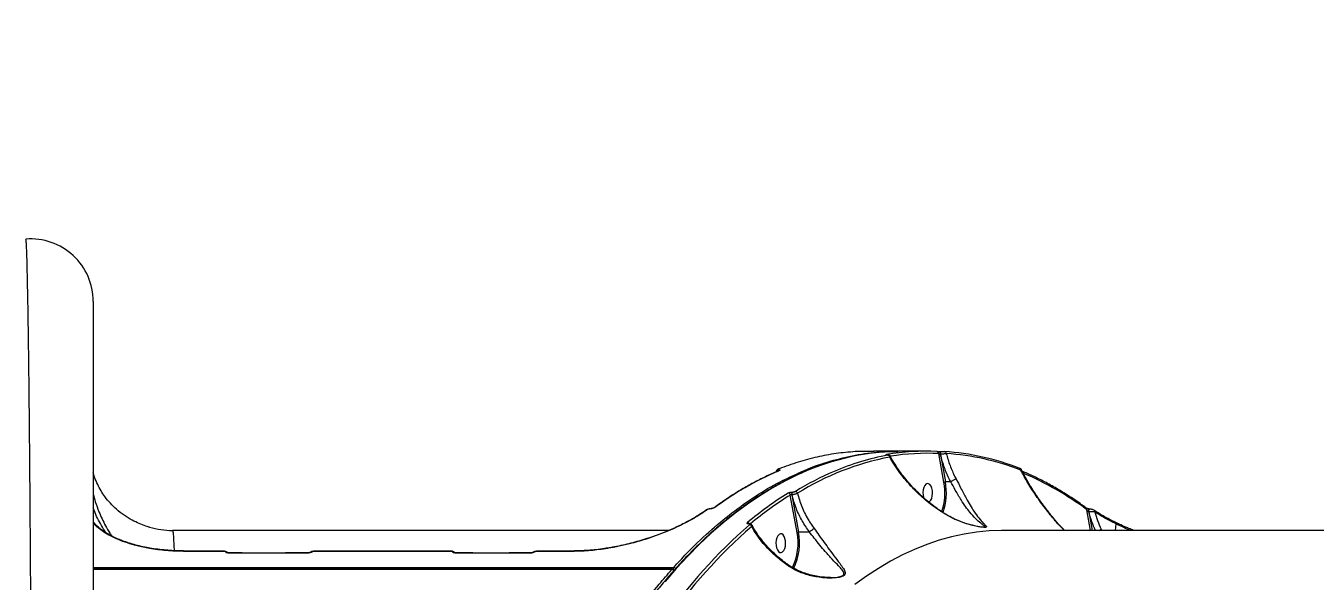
# Model space of a CAD drawing. Header units: millimetres. Extents: x -6028 to 5958, y -6064 to 4137.
# Drawn here: x -3104 to -2486, y 1721 to 1988 of the extents above; entities that cross this region are included whole.
import ezdxf

# ---------------------------------------------------------------- set-up
doc = ezdxf.new("R2010")
doc.units = ezdxf.units.MM
doc.layers.add('DIKOM_ОБЪЕКТ', color=7, linetype='Continuous')
doc.layers.add('DIKOM_РАЗМЕР_ОБЪЕКТА', color=7, linetype='Continuous')
doc.styles.add('style1', font='arial.ttf', dxfattribs={"width": 0.8})
doc.dimstyles.new('1-50', dxfattribs={"dimtxt": 300, "dimasz": 200, "dimexe": 100, "dimexo": 0, "dimgap": 100, "dimtad": 1, "dimtxsty": 'style1', "dimcen": 200, "dimclrd": 7, "dimclre": 7, "dimclrt": 7, "dimadec": 1, "dimazin": 2, "dimtfac": 1, "dimtmove": 0, "dimatfit": 2, "dimfxl": 0, "dimlwd": 25, "dimlwe": 18, "dimarcsym": 0})

# ---------------------------------------------------------------- blocks, each defined once
blk = doc.blocks.new('*D12')
at = {"layer": 'Defpoints', "color": 0, "transparency": 16777216}
for p in [(3056.58, 1987.9), (-4027.97, 676.5), (3056.58, -3714.77)]:
    blk.add_point(p, dxfattribs=at)
at = {"layer": 'DIKOM_РАЗМЕР_ОБЪЕКТА', "color": 7, "lineweight": 18, "transparency": 16777216}
for p, q in [((3056.58, 1987.9), (3056.58, -3814.77)), ((-4027.97, 676.5), (-4027.97, -3814.77))]:
    blk.add_line(p, q, dxfattribs=at)
at = {"layer": 'DIKOM_РАЗМЕР_ОБЪЕКТА', "color": 7, "lineweight": 25, "transparency": 16777216}
blk.add_line((-3827.97, -3714.77), (2856.58, -3714.77), dxfattribs=at)
at = {"layer": 'DIKOM_РАЗМЕР_ОБЪЕКТА', "color": 7, "transparency": 16777216}
for points in [[(-3827.97, -3681.44), (-3827.97, -3748.11), (-4027.97, -3714.77)], [(2856.58, -3681.44), (2856.58, -3748.11), (3056.58, -3714.77)]]:
    blk.add_solid(points, dxfattribs=at)
at = {"layer": 'DIKOM_РАЗМЕР_ОБЪЕКТА', "color": 7, "transparency": 16777216, "insert": (20, -3461.6), "char_height": 300, "attachment_point": 5, "style": 'style1'}
blk.add_mtext('7100', dxfattribs=at)

msp = doc.modelspace()

# ---------------------------------------------------------------- linework, layer by layer
at = {"layer": 'DIKOM_ОБЪЕКТ', "color": 7, "linetype": 'Continuous', "lineweight": 15}
for p, q in [((-3104.037, 1885.412), (-3104.039, 1885.411)), ((-2697.311, 1783.679), (-2702.39, 1783.653)), ((-2685.638, 1783.771), (-2697.278, 1783.771)), ((-2690.815, 1782.012), (-2690.862, 1782.008)), ((-2690.773, 1782.008), (-2690.862, 1782.008)), ((-2690.726, 1782.012), (-2690.815, 1782.012)), ((-2690.726, 1782.012), (-2690.773, 1782.008)), ((-2672.351, 1783.771), (-2683.923, 1783.771)), ((-2663.698, 1768.958), (-2666.204, 1782.645)), ((-2665.433, 1782.267), (-2663.027, 1769.123)), ((-2665.405, 1782.267), (-2665.433, 1782.267)), ((-2664.92, 1783.602), (-2664.948, 1783.602)), ((-2664.948, 1783.602), (-2664.934, 1783.602)), ((-2664.92, 1783.602), (-2664.905, 1783.602)), ((-3071.043, 1771.239), (-3071.66, 1773.37)), ((-2743.947, 1774.501), (-2744.299, 1773.788)), ((-2743.103, 1774.272), (-2743.561, 1774.089)), ((-2743.292, 1774.196), (-2743.148, 1774.524)), ((-2660.494, 1769.123), (-2663.027, 1769.123)), ((-2660.487, 1769.124), (-2660.494, 1769.123)), ((-2734.16, 1744.836), (-2737.393, 1762.757)), ((-2736.714, 1762.882), (-2733.488, 1745)), ((-2736.667, 1762.882), (-2736.714, 1762.882)), ((-2736.383, 1764.166), (-2736.336, 1764.166)), ((-2777.496, 1755.576), (-2777.784, 1755.392)), ((-2593.406, 1745.771), (-2595.2, 1755.712)), ((-2594.232, 1754.683), (-2594.313, 1754.683)), ((-2594.313, 1754.683), (-2592.704, 1745.771)), ((-2593.746, 1756.014), (-2593.827, 1756.014)), ((-2795.6, 1745.771), (-3033.645, 1745.771)), ((-2757.318, 1748.881), (-2757.386, 1748.881)), ((-2757.112, 1748.964), (-2757.18, 1748.964)), ((-2728.247, 1745), (-2733.488, 1745)), ((-2372.997, 1745.771), (-2635.107, 1745.771)), ((-2588.304, 1746.341), (-2588.047, 1745.771)), ((-2581.492, 1745.771), (-2581.121, 1748.856)), ((-2581.297, 1749.538), (-2581.306, 1749.543)), ((-3009.363, 1735.722), (-3028.405, 1735.722)), ((-3009.299, 1735.836), (-3028.356, 1735.836)), ((-3006.831, 1735.02), (-3006.826, 1735.02)), ((-2968.382, 1735.046), (-2968.378, 1735.047)), ((-2900.358, 1735.722), (-2965.499, 1735.722)), ((-2900.209, 1735.836), (-2965.4, 1735.836)), ((-2898.121, 1735.047), (-2898.111, 1735.047)), ((-2861.668, 1735.02), (-2861.657, 1735.02)), ((-2860.633, 1735.287), (-2860.644, 1735.281)), ((-2841.205, 1735.722), (-2858.736, 1735.722)), ((-2841.009, 1735.836), (-2858.554, 1735.836)), ((-2793.984, 1727.134), (-3071.656, 1727.134)), ((-2794.242, 1726.999), (-3071.656, 1726.999)), ((-3071.655, 1728.001), (-2793.347, 1728.001))]:
    msp.add_line(p, q, dxfattribs=at)
at = {"layer": 'DIKOM_ОБЪЕКТ', "color": 7, "linetype": 'Continuous', "lineweight": 15, "flags": 128}
for points in [[(-2665.433, 1782.267), (-2665.461, 1782.503), (-2665.458, 1782.745), (-2665.425, 1782.979), (-2665.365, 1783.19), (-2665.28, 1783.367), (-2665.175, 1783.5), (-2665.058, 1783.579), (-2664.948, 1783.602)], [(-2665.405, 1782.267), (-2665.433, 1782.503), (-2665.43, 1782.745), (-2665.397, 1782.979), (-2665.337, 1783.19), (-2665.252, 1783.367), (-2665.147, 1783.5), (-2665.029, 1783.579), (-2664.92, 1783.602)], [(-2742.742, 1775.324), (-2742.899, 1775.308), (-2743.006, 1775.276)], [(-2627.325, 1775.509), (-2627.428, 1775.54), (-2627.586, 1775.557)], [(-2732.111, 1773.216), (-2733.948, 1772.385), (-2740.034, 1769.394), (-2746.073, 1766.062), (-2752.059, 1762.391), (-2757.988, 1758.384), (-2763.854, 1754.045), (-2769.654, 1749.377), (-2775.381, 1744.385), (-2781.031, 1739.071), (-2786.599, 1733.442), (-2792.081, 1727.501), (-2797.471, 1721.254)], [(-2742.825, 1774.356), (-2742.991, 1774.338), (-2743.111, 1774.3)], [(-2669.487, 1766.021), (-2669.894, 1767.027), (-2670.432, 1767.77), (-2671.055, 1768.189), (-2671.714, 1768.25), (-2672.355, 1767.948), (-2672.926, 1767.308), (-2673.382, 1766.381), (-2673.684, 1765.242), (-2673.809, 1763.985), (-2673.746, 1762.71), (-2673.501, 1761.521), (-2673.465, 1761.404)], [(-2671.047, 1759.355), (-2670.632, 1759.593), (-2670.061, 1760.233), (-2669.606, 1761.16), (-2669.304, 1762.299), (-2669.179, 1763.556), (-2669.241, 1764.831), (-2669.487, 1766.021)], [(-2775.587, 1756.133), (-2775.488, 1756.195), (-2775.468, 1756.198)], [(-2778.201, 1755.263), (-2778.211, 1755.256), (-2778.261, 1755.213)], [(-2594.313, 1754.683), (-2594.341, 1754.961), (-2594.328, 1755.243), (-2594.275, 1755.507), (-2594.186, 1755.731), (-2594.068, 1755.897), (-2593.93, 1755.993), (-2593.83, 1756.014)], [(-2594.232, 1754.683), (-2594.26, 1754.961), (-2594.247, 1755.243), (-2594.194, 1755.507), (-2594.105, 1755.731), (-2593.987, 1755.897), (-2593.85, 1755.993), (-2593.743, 1756.014)], [(-2591.593, 1755.343), (-2591.596, 1755.345), (-2591.636, 1755.374)], [(-2739.948, 1741.898), (-2740.356, 1742.904), (-2740.893, 1743.647), (-2741.516, 1744.066), (-2742.175, 1744.127), (-2742.817, 1743.825), (-2743.388, 1743.185), (-2743.843, 1742.258), (-2744.145, 1741.119), (-2744.27, 1739.862), (-2744.208, 1738.587), (-2743.962, 1737.398), (-2743.554, 1736.391), (-2743.017, 1735.648), (-2742.394, 1735.229), (-2741.735, 1735.168), (-2741.094, 1735.47), (-2740.523, 1736.11), (-2740.067, 1737.037), (-2739.765, 1738.176), (-2739.64, 1739.433), (-2739.703, 1740.709), (-2739.948, 1741.898)], [(-2635.107, 1745.771), (-2636.101, 1745.766), (-2642.101, 1745.529), (-2648.094, 1744.937), (-2654.076, 1743.991), (-2660.039, 1742.691), (-2665.979, 1741.038), (-2671.891, 1739.035), (-2677.768, 1736.682), (-2683.606, 1733.982), (-2689.399, 1730.938), (-2695.141, 1727.553), (-2700.827, 1723.829), (-2706.452, 1719.769)], [(-3028.405, 1735.722), (-3028.386, 1735.794), (-3028.366, 1735.831), (-3028.356, 1735.836)], [(-3009.363, 1735.722), (-3009.339, 1735.794), (-3009.313, 1735.831), (-3009.299, 1735.836)], [(-2825.011, 1737.118), (-2824.996, 1737.183), (-2824.974, 1737.214), (-2824.963, 1737.216)]]:
    msp.add_lwpolyline(points, dxfattribs=at)
at = {"layer": 'DIKOM_ОБЪЕКТ', "color": 7, "linetype": 'Continuous', "lineweight": 15}
for centre, radius, start, end in [((-3101.66, 1855.616), 30, 0.000955, 94.576055), ((-2664.93, 1652.775), 130.564, 100.918679, 121.930099), ((-2683.268, 1665.492), 118.281, 90.317337, 114.390003), ((-2668.004, 1661.006), 122.978, 100.569191, 113.174065), ((-2672.345, 1671.627), 112.143, 87.293341, 99.676076), ((-2691.202, 1781.371), 0.803, 54.789086, 89.401077), ((-2690.638, 1780.923), 0.979, 3.092212, 85.483898), ((-2671.488, 1670.957), 111.813, 87.291353, 99.18589), ((-2667.124, 1782.724), 0.923, 355.063447, 85.329133), ((-2670.951, 1665.711), 118.096, 68.456784, 86.361447), ((-2663.523, 1782.664), 0.907, 358.633743, 85.778077), ((-2670.094, 1665.045), 117.836, 68.456845, 86.361455), ((-2742.53, 1774.231), 0.684, 111.733089, 154.57169), ((-2627.659, 1774.739), 0.839, 353.795621, 66.550522), ((-2660.344, 1642.696), 142.825, 113.108122, 121.504986), ((-2692.164, 1763.804), 28.929, 341.638943, 10.262467), ((-2691.713, 1763.763), 29.183, 341.0116, 10.584253), ((-2684.804, 1635.005), 150.329, 53.41263, 66.833672), ((-2646.574, 1616.973), 173.103, 122.04001, 130.036165), ((-2645.89, 1616.537), 172.49, 122.037842, 129.886526), ((-2738.492, 1762.602), 1.11, 7.983334, 85.641156), ((-2735.421, 1763.233), 1.34, 135.910089, 195.203389), ((-2735.374, 1763.233), 1.34, 135.910089, 195.203389), ((-2735.062, 1763.371), 1.1, 11.141749, 85.77707), ((-2773.542, 1756.135), 0.685, 88.697226, 126.933307), ((-2595.957, 1755.909), 0.783, 345.392873, 51.100515), ((-2777.803, 1754.711), 0.681, 88.435566, 125.745115), ((-2777.558, 1755.062), 0.518, 83.097036, 116.956333), ((-2592.098, 1754.781), 0.756, 348.862943, 48.051815), ((-3033.66, 1785.771), 40, 253.996341, 269.997764), ((-2596.102, 1563.319), 245.269, 130.984418, 145.545059), ((-2595.402, 1562.871), 244.739, 130.984756, 145.54471), ((-2757.985, 1748.387), 1.122, 30.476723, 86.989926), ((-2757.173, 1748.65), 0.313, 90.276226, 132.68333), ((-2757.103, 1748.647), 0.317, 93.27845, 132.533505), ((-2757.039, 1747.306), 1.166, 15.665731, 86.232117), ((-2760.476, 1739.646), 26.823, 334.012005, 11.15837), ((-2760.681, 1739.646), 27.715, 334.222883, 11.139794), ((-2593.332, 1754.026), 9.184, 295.978903, 303.194969), ((-2581.72, 1749.065), 0.635, 340.8092, 48.154432), ((-3044.575, 1736.977), 0.237, 83.775666, 143.509627), ((-3007.907, 1734.474), 0.864, 43.066173, 103.768486), ((-3006.772, 1734.897), 0.136, 115.820646, 177.248249), ((-2968.327, 1734.923), 0.135, 114.358554, 176.979051), ((-2967.173, 1734.789), 0.563, 72.626613, 123.649523), ((-2965.363, 1735.705), 0.137, 105.783862, 172.768118), ((-2900.185, 1735.651), 0.187, 97.463099, 157.645236), ((-2899.073, 1734.366), 0.986, 48.114464, 103.092563), ((-2898.093, 1734.838), 0.211, 97.666063, 153.872965), ((-2861.635, 1734.806), 0.216, 98.719709, 153.139324), ((-2860.44, 1734.933), 0.403, 70.193954, 118.66198), ((-2858.536, 1735.606), 0.231, 94.462461, 149.926015), ((-2840.995, 1735.586), 0.25, 91.846206, 147.100006), ((-2793.967, 1726.789), 0.346, 92.768325, 142.543411), ((-2794.301, 1725.779), 1.221, 33.786109, 87.211017), ((-2793.984, 1726.134), 1, 30.394465, 90), ((-2792.204, 1727.184), 1.405, 144.434812, 185.104026), ((-2793.407, 1726.786), 1.217, 33.343258, 87.197337)]:
    msp.add_arc(centre, radius, start, end, dxfattribs=at)
for points, knots in [([(-3104.037, 842.09), (-3104.03, 842.067), (-3103.985, 841.929), (-3103.892, 842.55), (-3103.766, 844.046), (-3103.638, 846.593), (-3103.51, 850.064), (-3103.384, 854.442), (-3103.258, 859.686), (-3103.131, 865.755), (-3103.003, 872.684), (-3102.874, 880.535), (-3102.744, 889.334), (-3102.615, 899.09), (-3102.489, 909.695), (-3102.366, 921.023), (-3102.247, 933.033), (-3102.133, 945.676), (-3102.022, 959.041), (-3101.912, 973.237), (-3101.806, 988.272), (-3101.701, 1004.142), (-3101.6, 1020.667), (-3101.505, 1037.647), (-3101.413, 1055.037), (-3101.326, 1072.788), (-3101.244, 1091.04), (-3101.165, 1109.937), (-3101.09, 1129.471), (-3101.02, 1149.624), (-3100.956, 1170.166), (-3100.898, 1190.861), (-3100.846, 1211.666), (-3100.801, 1232.541), (-3100.761, 1253.643), (-3100.727, 1275.134), (-3100.7, 1296.992), (-3100.68, 1319.186), (-3100.669, 1341.461), (-3100.664, 1364.768), (-3100.669, 1389.087), (-3100.685, 1414.372), (-3100.71, 1439.568), (-3100.745, 1464.586), (-3100.789, 1489.339), (-3100.838, 1512.611), (-3100.892, 1534.411), (-3100.948, 1554.783), (-3101.011, 1574.825), (-3101.078, 1594.688), (-3101.152, 1614.326), (-3101.231, 1633.698), (-3101.316, 1652.577), (-3101.404, 1670.74), (-3101.495, 1688.173), (-3101.589, 1704.876), (-3101.686, 1720.993), (-3101.788, 1736.64), (-3101.894, 1751.769), (-3102.004, 1766.338), (-3102.118, 1780.176), (-3102.234, 1793.134), (-3102.353, 1805.211), (-3102.473, 1816.418), (-3102.596, 1826.844), (-3102.722, 1836.558), (-3102.851, 1845.513), (-3102.984, 1853.672), (-3103.116, 1860.935), (-3103.245, 1867.225), (-3103.37, 1872.558), (-3103.495, 1876.962), (-3103.619, 1880.473), (-3103.744, 1883.13), (-3103.871, 1884.802), (-3103.971, 1885.562), (-3104.024, 1885.442), (-3104.037, 1885.412)], [0, 0, 0, 0, 0.0025358, 0.0157567, 0.0293568, 0.0429695, 0.0565822, 0.0701824, 0.0834235, 0.0966761, 0.1099285, 0.1231696, 0.1367966, 0.1504361, 0.1640757, 0.1777026, 0.1909448, 0.2041985, 0.2174522, 0.2306944, 0.2443217, 0.2579615, 0.2716013, 0.2852286, 0.2984536, 0.3116901, 0.3249265, 0.3381516, 0.3517597, 0.3653802, 0.3790007, 0.3926088, 0.4058351, 0.4190727, 0.4323104, 0.4455366, 0.4591468, 0.4727696, 0.4863923, 0.5000026, 0.5154395, 0.5309128, 0.5464046, 0.5618964, 0.5773698, 0.5928069, 0.6060504, 0.6193053, 0.6325603, 0.6458038, 0.6594322, 0.673073, 0.6867139, 0.7003423, 0.7135631, 0.7267953, 0.7400275, 0.7532483, 0.7668518, 0.7804677, 0.7940836, 0.8076871, 0.8209296, 0.8341836, 0.8474376, 0.86068, 0.8743091, 0.8879507, 0.9015924, 0.9152215, 0.9284594, 0.9417089, 0.9549582, 0.968196, 0.9818204, 0.9954574, 1, 1, 1, 1]), ([(-3071.66, 1855.527), (-3071.66, 1855.552), (-3071.66, 1855.664), (-3071.66, 1855.017), (-3071.66, 1853.539), (-3071.66, 1851.09), (-3071.66, 1847.74), (-3071.66, 1843.498), (-3071.66, 1838.429), (-3071.66, 1832.562), (-3071.66, 1825.942), (-3071.66, 1818.524), (-3071.66, 1810.241), (-3071.66, 1801.072), (-3071.66, 1791.012), (-3071.66, 1780.171), (-3071.66, 1768.686), (-3071.66, 1756.596), (-3071.66, 1743.949), (-3071.66, 1730.649), (-3071.66, 1716.587), (-3071.66, 1701.758), (-3071.66, 1686.168), (-3071.66, 1669.993), (-3071.66, 1653.412), (-3071.66, 1636.465), (-3071.66, 1619.194), (-3071.66, 1601.482), (-3071.66, 1583.19), (-3071.66, 1564.326), (-3071.66, 1544.91), (-3071.66, 1525.164), (-3071.66, 1504.309), (-3071.66, 1482.338), (-3071.66, 1459.265), (-3071.66, 1435.804), (-3071.66, 1412.002), (-3071.66, 1387.916), (-3071.66, 1365.008), (-3071.66, 1343.338), (-3071.66, 1322.935), (-3071.66, 1302.602), (-3071.66, 1282.185), (-3071.66, 1261.718), (-3071.66, 1241.236), (-3071.66, 1220.979), (-3071.66, 1201.176), (-3071.66, 1181.852), (-3071.66, 1163.021), (-3071.66, 1144.536), (-3071.66, 1126.259), (-3071.66, 1108.233), (-3071.66, 1090.497), (-3071.66, 1073.258), (-3071.66, 1056.702), (-3071.66, 1040.844), (-3071.66, 1025.683), (-3071.66, 1011.105), (-3071.66, 997.004), (-3071.66, 983.427), (-3071.66, 970.412), (-3071.66, 958.115), (-3071.66, 946.674), (-3071.66, 936.086), (-3071.66, 926.338), (-3071.66, 917.344), (-3071.66, 909.046), (-3071.66, 901.487), (-3071.66, 894.701), (-3071.66, 888.771), (-3071.66, 883.76), (-3071.66, 879.652), (-3071.66, 876.427), (-3071.66, 874.027), (-3071.66, 872.529), (-3071.66, 871.865), (-3071.66, 871.988), (-3071.66, 872.013)], [0, 0, 0, 0, 0.0037494, 0.017002, 0.0302432, 0.0438692, 0.0575078, 0.0711466, 0.0847727, 0.0980153, 0.1112693, 0.1245232, 0.1377658, 0.1513942, 0.1650351, 0.1786761, 0.1923046, 0.205526, 0.2187588, 0.2319916, 0.245213, 0.2588171, 0.2724335, 0.2860499, 0.299654, 0.3128982, 0.3261538, 0.3394094, 0.3526535, 0.3662824, 0.3799239, 0.3935653, 0.4071942, 0.4224935, 0.4378016, 0.4531008, 0.4687304, 0.4843695, 0.4999991, 0.5132249, 0.5264623, 0.5396996, 0.5529254, 0.5665357, 0.5801584, 0.5937811, 0.6073914, 0.6206171, 0.6338541, 0.6470912, 0.6603169, 0.6739257, 0.6875468, 0.7011681, 0.7147768, 0.7280197, 0.7412741, 0.7545284, 0.7677712, 0.7813987, 0.7950386, 0.8086785, 0.8223058, 0.8355469, 0.8487994, 0.862052, 0.875293, 0.8889199, 0.9025594, 0.9161988, 0.9298258, 0.9430502, 0.9562862, 0.969522, 0.9827464, 0.996354, 1, 1, 1, 1]), ([(-2706.306, 1783.565), (-2709.353, 1783.309), (-2715.446, 1782.796), (-2724.576, 1781.062), (-2733.689, 1778.678), (-2739.724, 1776.442), (-2742.742, 1775.324)], [0, 0, 0, 0, 0.2490987, 0.4982005, 0.7490987, 1, 1, 1, 1]), ([(-2733.259, 1773.335), (-2732.287, 1773.8), (-2727.324, 1776.175), (-2718.331, 1779.112), (-2706.323, 1782.048), (-2695.474, 1783.585), (-2688.601, 1783.624), (-2685.727, 1783.64)], [0, 0, 0, 0, 0.06263924, 0.31991267, 0.56992407, 0.82012756, 1, 1, 1, 1]), ([(-2704.318, 1783.613), (-2704.479, 1783.612), (-2704.8, 1783.61), (-2705.315, 1783.601), (-2705.8, 1783.588), (-2706.126, 1783.576), (-2706.268, 1783.568), (-2706.306, 1783.565)], [0, 0, 0, 0, 0.2168867, 0.4333976, 0.6619301, 0.9080578, 1, 1, 1, 1]), ([(-2702.39, 1783.653), (-2702.428, 1783.652), (-2702.563, 1783.646), (-2702.877, 1783.636), (-2703.345, 1783.625), (-2703.846, 1783.616), (-2704.161, 1783.614), (-2704.318, 1783.613)], [0, 0, 0, 0, 0.0918751, 0.3356101, 0.5630703, 0.781419, 1, 1, 1, 1]), ([(-2690.862, 1782.008), (-2690.92, 1782.008), (-2691.121, 1782.009), (-2691.375, 1782.025), (-2691.529, 1782.059), (-2691.506, 1782.111), (-2691.304, 1782.152), (-2691.193, 1782.174)], [0, 0, 0, 0, 0.0795855, 0.2756888, 0.47073, 0.7105339, 1, 1, 1, 1]), ([(-2690.857, 1782.013), (-2690.904, 1782.014), (-2691.036, 1782.014), (-2691.149, 1782.02), (-2691.208, 1782.028), (-2691.198, 1782.026), (-2691.197, 1782.026)], [0, 0, 0, 0, 0.2395172, 0.6653077, 0.9594937, 1, 1, 1, 1]), ([(-2690.561, 1781.898), (-2690.487, 1781.914), (-2690.357, 1781.942), (-2690.346, 1781.976), (-2690.445, 1781.998), (-2690.607, 1782.007), (-2690.735, 1782.008), (-2690.773, 1782.008)], [0, 0, 0, 0, 0.3025675, 0.5347002, 0.7255193, 0.9171459, 1, 1, 1, 1]), ([(-2689.428, 1781.44), (-2689.429, 1781.443), (-2689.459, 1781.539), (-2689.593, 1781.678), (-2689.784, 1781.837), (-2689.979, 1781.927), (-2690.15, 1781.974), (-2690.357, 1782.003), (-2690.539, 1782.014), (-2690.73, 1782.011), (-2690.772, 1782.01)], [0, 0, 0, 0, 0.00569097, 0.17079228, 0.31184279, 0.43592728, 0.54385473, 0.66047752, 0.92630578, 1, 1, 1, 1]), ([(-2689.449, 1781.43), (-2689.427, 1781.385), (-2689.372, 1781.271), (-2689.51, 1781.101), (-2689.64, 1780.993), (-2689.661, 1780.975)], [0, 0, 0, 0, 0.3579695, 0.897202, 1, 1, 1, 1]), ([(-2662.555, 1753.228), (-2662.846, 1753.403), (-2664.313, 1754.282), (-2666.884, 1755.969), (-2671.316, 1759.226), (-2675.331, 1762.711), (-2679.184, 1766.586), (-2682.055, 1769.799), (-2684.907, 1773.428), (-2687.491, 1777.159), (-2688.937, 1779.703), (-2689.661, 1780.975)], [0, 0, 0, 0, 0.0242935, 0.1222451, 0.2202179, 0.4215143, 0.511886, 0.6322368, 0.7525891, 0.8762952, 1, 1, 1, 1]), ([(-2662.499, 1753.335), (-2663.055, 1753.665), (-2664.663, 1754.62), (-2667.237, 1756.395), (-2670.239, 1758.654), (-2673.182, 1761.121), (-2676.048, 1763.775), (-2678.809, 1766.6), (-2681.431, 1769.571), (-2683.895, 1772.672), (-2686.156, 1775.868), (-2688.023, 1778.806), (-2689.011, 1780.672), (-2689.42, 1781.444)], [0, 0, 0, 0, 0.04618194, 0.13360146, 0.22386013, 0.31709034, 0.41324488, 0.51207003, 0.61305879, 0.71576738, 0.82073679, 0.92575632, 1, 1, 1, 1]), ([(-2667.049, 1783.644), (-2666.96, 1783.641), (-2666.768, 1783.632), (-2666.35, 1783.62), (-2665.868, 1783.61), (-2665.371, 1783.603), (-2665.079, 1783.602), (-2664.934, 1783.602)], [0, 0, 0, 0, 0.18906416, 0.40456763, 0.60689112, 0.80339694, 1, 1, 1, 1]), ([(-2665.433, 1782.267), (-2665.472, 1782.27), (-2665.522, 1782.273), (-2665.632, 1782.296), (-2665.767, 1782.341), (-2665.94, 1782.43), (-2666.094, 1782.534), (-2666.169, 1782.609), (-2666.204, 1782.645)], [0, 0, 0, 0, 0.1272287, 0.1627829, 0.340467, 0.5453497, 0.7832248, 1, 1, 1, 1]), ([(-2662.616, 1782.643), (-2662.73, 1782.612), (-2662.974, 1782.546), (-2663.527, 1782.446), (-2664.165, 1782.359), (-2664.823, 1782.294), (-2665.21, 1782.276), (-2665.405, 1782.267)], [0, 0, 0, 0, 0.18481245, 0.39884003, 0.60130472, 0.79902918, 1, 1, 1, 1]), ([(-2660.494, 1769.123), (-2660.67, 1769.467), (-2661.784, 1771.644), (-2663.684, 1775.991), (-2664.811, 1780.1), (-2665.405, 1782.267)], [0, 0, 0, 0, 0.0814812, 0.5156599, 1, 1, 1, 1]), ([(-2664.905, 1783.602), (-2664.806, 1783.601), (-2664.608, 1783.601), (-2664.27, 1783.596), (-2663.939, 1783.589), (-2663.65, 1783.579), (-2663.518, 1783.572), (-2663.457, 1783.569)], [0, 0, 0, 0, 0.1952791, 0.390198, 0.5933493, 0.8111734, 1, 1, 1, 1]), ([(-2662.616, 1782.643), (-2662.057, 1780.719), (-2660.961, 1776.946), (-2659.169, 1772.935), (-2658.083, 1770.857), (-2657.91, 1770.526)], [0, 0, 0, 0, 0.46653074, 0.91500813, 1, 1, 1, 1]), ([(-2743.004, 1775.272), (-2743.063, 1775.25), (-2743.273, 1775.171), (-2743.532, 1775.022), (-2743.832, 1774.794), (-2743.936, 1774.584), (-2743.971, 1774.511)], [0, 0, 0, 0, 0.1589026, 0.5704222, 0.8512133, 1, 1, 1, 1]), ([(-2742.742, 1775.324), (-2742.919, 1775.242), (-2743.182, 1775.121), (-2743.223, 1774.98), (-2743.119, 1774.908), (-2742.946, 1774.875), (-2742.821, 1774.868), (-2742.783, 1774.866)], [0, 0, 0, 0, 0.43858469, 0.64867043, 0.81922798, 0.94516558, 1, 1, 1, 1]), ([(-2742.783, 1774.866), (-2742.742, 1774.863), (-2742.609, 1774.856), (-2742.428, 1774.819), (-2742.314, 1774.739), (-2742.36, 1774.584), (-2742.641, 1774.447), (-2742.825, 1774.356)], [0, 0, 0, 0, 0.0555164, 0.1783697, 0.3494911, 0.5728771, 1, 1, 1, 1]), ([(-2626.489, 1774.841), (-2626.525, 1774.907), (-2626.605, 1775.051), (-2626.783, 1775.218), (-2627.014, 1775.375), (-2627.189, 1775.458), (-2627.313, 1775.503), (-2627.325, 1775.508)], [0, 0, 0, 0, 0.1670151, 0.3644115, 0.5937856, 0.9592331, 1, 1, 1, 1]), ([(-2626.501, 1774.836), (-2626.492, 1774.829), (-2626.444, 1774.794), (-2626.581, 1774.726), (-2626.769, 1774.666), (-2626.825, 1774.648)], [0, 0, 0, 0, 0.14185673, 0.74433466, 1, 1, 1, 1]), ([(-2605.933, 1745.771), (-2606.588, 1746.462), (-2608.41, 1748.385), (-2611.229, 1751.687), (-2614.449, 1755.713), (-2617.589, 1759.977), (-2620.584, 1764.393), (-2623.323, 1768.871), (-2625.293, 1772.351), (-2626.254, 1774.337), (-2626.497, 1774.838)], [0, 0, 0, 0, 0.0755182, 0.2101013, 0.3503632, 0.4970317, 0.6499582, 0.8009014, 0.9497571, 1, 1, 1, 1]), ([(-3044.689, 1747.322), (-3044.868, 1747.373), (-3045.308, 1747.498), (-3047.018, 1748.025), (-3049.614, 1748.989), (-3053.195, 1750.669), (-3056.89, 1752.917), (-3060.41, 1755.66), (-3063.491, 1758.708), (-3065.957, 1761.716), (-3067.983, 1764.788), (-3069.706, 1767.93), (-3070.579, 1770.089), (-3071.043, 1771.239)], [0, 0, 0, 0, 0.0352242, 0.0864175, 0.1953599, 0.3046048, 0.4283506, 0.5519817, 0.6513647, 0.7506068, 0.8301304, 0.9095662, 1, 1, 1, 1]), ([(-2732.399, 1773.124), (-2732.958, 1772.886), (-2735.454, 1771.821), (-2739.852, 1769.62), (-2745.584, 1766.515), (-2751.268, 1763.084), (-2756.901, 1759.358), (-2762.48, 1755.332), (-2767.999, 1751.012), (-2773.455, 1746.399), (-2778.843, 1741.498), (-2784.159, 1736.313), (-2789.399, 1730.846), (-2794.559, 1725.104), (-2799.636, 1719.089), (-2804.625, 1712.807), (-2809.523, 1706.263), (-2814.325, 1699.46), (-2819.029, 1692.406), (-2823.631, 1685.104), (-2828.128, 1677.56), (-2832.515, 1669.781), (-2836.79, 1661.772), (-2840.95, 1653.538), (-2844.991, 1645.088), (-2848.912, 1636.425), (-2852.707, 1627.558), (-2856.376, 1618.493), (-2859.915, 1609.236), (-2863.321, 1599.795), (-2866.592, 1590.177), (-2869.726, 1580.389), (-2872.719, 1570.438), (-2875.572, 1560.331), (-2878.279, 1550.078), (-2880.841, 1539.684), (-2883.255, 1529.158), (-2885.518, 1518.508), (-2887.631, 1507.742), (-2889.59, 1496.867), (-2891.395, 1485.893), (-2893.043, 1474.827), (-2894.535, 1463.678), (-2895.868, 1452.453), (-2897.043, 1441.162), (-2898.057, 1429.813), (-2898.91, 1418.414), (-2899.602, 1406.974), (-2900.132, 1395.502), (-2900.498, 1384.006), (-2900.687, 1373.759), (-2900.713, 1367.346), (-2900.723, 1364.772)], [0, 0, 0, 0, 0.0058768, 0.0262678, 0.0466644, 0.067067, 0.0874749, 0.1078878, 0.128305, 0.1487259, 0.1691502, 0.1895772, 0.2100064, 0.2304375, 0.2508696, 0.271303, 0.291737, 0.3121714, 0.3326061, 0.3530406, 0.373475, 0.393909, 0.4143428, 0.4347761, 0.4552088, 0.4756411, 0.4960728, 0.5165039, 0.5369347, 0.5573647, 0.5777942, 0.5982231, 0.6186517, 0.6390797, 0.6595073, 0.6799343, 0.700361, 0.7207873, 0.7412133, 0.7616388, 0.7820641, 0.8024891, 0.8229139, 0.8433384, 0.8637627, 0.8841868, 0.9046108, 0.9250347, 0.9454584, 0.9658821, 0.9863057, 1, 1, 1, 1]), ([(-2793.347, 1728.001), (-2791.291, 1730.242), (-2785.751, 1736.28), (-2776.461, 1745.175), (-2765.445, 1754.38), (-2754.065, 1762.408), (-2743.335, 1768.832), (-2736.293, 1771.979), (-2733.259, 1773.335)], [0, 0, 0, 0, 0.1093249, 0.2945289, 0.4798759, 0.66508, 0.855664, 1, 1, 1, 1]), ([(-2743.561, 1774.089), (-2743.773, 1774.004), (-2745.936, 1773.143), (-2750.013, 1771.216), (-2755.775, 1768.287), (-2761.475, 1765.034), (-2767.115, 1761.466), (-2771.225, 1758.701), (-2773.437, 1757.035), (-2773.806, 1756.758)], [0, 0, 0, 0, 0.0205629, 0.2096797, 0.3984067, 0.5865255, 0.7742346, 0.9624038, 1, 1, 1, 1]), ([(-2742.825, 1774.356), (-2743.161, 1774.215), (-2744.838, 1773.509), (-2749.19, 1771.56), (-2755.84, 1768.187), (-2764.427, 1763.199), (-2770.27, 1759.103), (-2773.527, 1756.82)], [0, 0, 0, 0, 0.0321572, 0.160791, 0.4182845, 0.6757757, 1, 1, 1, 1]), ([(-2743.148, 1774.524), (-2743.212, 1774.526), (-2743.42, 1774.531), (-2743.723, 1774.533), (-2743.953, 1774.528), (-2743.96, 1774.515), (-2743.963, 1774.51)], [0, 0, 0, 0, 0.1227269, 0.397803, 0.7470775, 1, 1, 1, 1]), ([(-2743.093, 1774.31), (-2743.085, 1774.349), (-2743.07, 1774.42), (-2743.09, 1774.497), (-2743.136, 1774.519), (-2743.148, 1774.524)], [0, 0, 0, 0, 0.4739879, 0.8626395, 1, 1, 1, 1]), ([(-2742.945, 1774.378), (-2742.944, 1774.379), (-2742.934, 1774.386), (-2742.983, 1774.353), (-2743.079, 1774.316), (-2743.123, 1774.298)], [0, 0, 0, 0, 0.088958, 0.57552681, 1, 1, 1, 1]), ([(-2663.698, 1768.958), (-2663.691, 1768.963), (-2663.672, 1768.975), (-2663.615, 1769.005), (-2663.509, 1769.047), (-2663.349, 1769.089), (-2663.179, 1769.118), (-2663.078, 1769.121), (-2663.027, 1769.123)], [0, 0, 0, 0, 0.0536722, 0.1414189, 0.3560987, 0.570757, 0.7854548, 1, 1, 1, 1]), ([(-2657.91, 1770.526), (-2657.174, 1769.093), (-2655.979, 1766.768), (-2654.383, 1763.639), (-2652.864, 1760.772), (-2651.163, 1757.768), (-2649.11, 1754.527), (-2646.933, 1751.588), (-2645.083, 1749.538), (-2643.838, 1748.258), (-2643.292, 1747.611), (-2643.392, 1747.28), (-2643.982, 1747.174), (-2645.221, 1747.241), (-2647.28, 1747.542), (-2649.975, 1748.116), (-2653.607, 1749.14), (-2657.904, 1750.7), (-2660.995, 1752.38), (-2662.555, 1753.228)], [0, 0, 0, 0, 0.0742564, 0.1205061, 0.1678143, 0.2375787, 0.3094448, 0.405669, 0.504706, 0.5602477, 0.6168542, 0.6484761, 0.6753864, 0.7024602, 0.7386851, 0.7871083, 0.8368192, 0.9176523, 1, 1, 1, 1]), ([(-2657.91, 1770.526), (-2657.921, 1770.517), (-2658.019, 1770.446), (-2658.28, 1770.274), (-2658.784, 1769.98), (-2659.373, 1769.662), (-2659.974, 1769.359), (-2660.319, 1769.201), (-2660.487, 1769.124)], [0, 0, 0, 0, 0.02594537, 0.22026696, 0.41788583, 0.61548376, 0.81309388, 1, 1, 1, 1]), ([(-2644.609, 1747.276), (-2644.586, 1747.274), (-2644.23, 1747.254), (-2644.016, 1747.361), (-2644.041, 1747.656), (-2644.835, 1748.271), (-2646.355, 1749.453), (-2648.555, 1751.374), (-2651.037, 1754.094), (-2653.365, 1757.151), (-2655.22, 1759.94), (-2656.864, 1762.659), (-2658.533, 1765.563), (-2659.731, 1767.801), (-2660.487, 1769.124), (-2660.487, 1769.124)], [0, 0, 0, 0, 0.002549, 0.0392164, 0.083712, 0.1649955, 0.2485906, 0.3934935, 0.5418371, 0.6467133, 0.7540195, 0.8225214, 0.8923325, 0.9999661, 1, 1, 1, 1]), ([(-2605.989, 1745.771), (-2606.582, 1746.372), (-2608.996, 1748.819), (-2612.805, 1753.358), (-2617.43, 1759.322), (-2620.903, 1764.438), (-2624.08, 1769.546), (-2625.734, 1772.62), (-2626.825, 1774.648)], [0, 0, 0, 0, 0.06657177, 0.27081369, 0.48012987, 0.68945713, 0.7951263, 1, 1, 1, 1]), ([(-2595.466, 1756.518), (-2596.445, 1757.227), (-2599.284, 1759.283), (-2604.025, 1762.457), (-2609.703, 1765.943), (-2615.43, 1769.113), (-2620.911, 1771.863), (-2624.499, 1773.414), (-2626.148, 1774.128)], [0, 0, 0, 0, 0.098011, 0.2840152, 0.4699914, 0.6559239, 0.8418077, 1, 1, 1, 1]), ([(-3071.66, 1763.106), (-3071.355, 1761.921), (-3070.625, 1759.08), (-3068.771, 1754.01), (-3066.386, 1748.969), (-3064.173, 1745.111), (-3063.028, 1743.487), (-3062.693, 1743.012)], [0, 0, 0, 0, 0.1701888, 0.4080914, 0.7406992, 0.9242937, 1, 1, 1, 1]), ([(-2738.407, 1763.709), (-2738.31, 1763.76), (-2738.116, 1763.864), (-2737.673, 1764), (-2737.179, 1764.103), (-2736.729, 1764.158), (-2736.482, 1764.163), (-2736.383, 1764.166)], [0, 0, 0, 0, 0.2150485, 0.4299841, 0.6446527, 0.8592293, 1, 1, 1, 1]), ([(-2736.714, 1762.882), (-2736.747, 1762.881), (-2736.829, 1762.88), (-2736.98, 1762.865), (-2737.145, 1762.837), (-2737.294, 1762.799), (-2737.36, 1762.771), (-2737.393, 1762.757)], [0, 0, 0, 0, 0.1405939, 0.3552295, 0.569804, 0.7849831, 1, 1, 1, 1]), ([(-2733.983, 1763.584), (-2734.112, 1763.512), (-2734.369, 1763.369), (-2734.954, 1763.167), (-2735.607, 1763.006), (-2736.205, 1762.91), (-2736.535, 1762.89), (-2736.667, 1762.882)], [0, 0, 0, 0, 0.2142707, 0.4283495, 0.6427051, 0.857641, 1, 1, 1, 1]), ([(-2728.247, 1745), (-2729.439, 1746.753), (-2731.851, 1750.299), (-2734.76, 1756.338), (-2736.01, 1760.627), (-2736.667, 1762.882)], [0, 0, 0, 0, 0.3165687, 0.6406675, 1, 1, 1, 1]), ([(-2736.336, 1764.166), (-2736.27, 1764.167), (-2736.103, 1764.171), (-2735.801, 1764.207), (-2735.471, 1764.276), (-2735.176, 1764.367), (-2735.046, 1764.434), (-2734.981, 1764.468)], [0, 0, 0, 0, 0.14224181, 0.35700366, 0.57159512, 0.78574198, 1, 1, 1, 1]), ([(-2733.983, 1763.584), (-2733.361, 1761.469), (-2732.099, 1757.182), (-2729.283, 1751.473), (-2726.969, 1748.107), (-2725.968, 1746.651)], [0, 0, 0, 0, 0.3558588, 0.7214758, 1, 1, 1, 1]), ([(-3065.624, 1744.641), (-3066.363, 1745.808), (-3068.512, 1749.197), (-3070.547, 1753.225), (-3071.494, 1756.135), (-3071.66, 1756.645)], [0, 0, 0, 0, 0.3022202, 0.8778263, 1, 1, 1, 1]), ([(-2775.467, 1756.197), (-2775.47, 1756.197), (-2775.702, 1756.195), (-2776.046, 1756.144), (-2776.35, 1756.058), (-2776.423, 1756.038)], [0, 0, 0, 0, 0.0073133, 0.7629956, 1, 1, 1, 1]), ([(-2773.527, 1756.82), (-2773.562, 1756.794), (-2773.734, 1756.675), (-2774.113, 1756.481), (-2774.66, 1756.293), (-2775.159, 1756.175), (-2775.444, 1756.147), (-2775.587, 1756.133)], [0, 0, 0, 0, 0.0843537, 0.4026694, 0.651818, 0.8255109, 1, 1, 1, 1]), ([(-2775.079, 1756.251), (-2775.157, 1756.236), (-2775.293, 1756.21), (-2775.414, 1756.202), (-2775.466, 1756.199)], [0, 0, 0, 0, 0.5735361, 1, 1, 1, 1]), ([(-2773.95, 1756.688), (-2773.974, 1756.67), (-2774.043, 1756.62), (-2774.292, 1756.489), (-2774.647, 1756.358), (-2774.937, 1756.275), (-2775.068, 1756.253), (-2775.079, 1756.251)], [0, 0, 0, 0, 0.159758, 0.4496107, 0.758599, 0.9798496, 1, 1, 1, 1]), ([(-2593.83, 1756.015), (-2593.841, 1756.014), (-2593.886, 1756.013), (-2594.023, 1756.023), (-2594.237, 1756.052), (-2594.517, 1756.113), (-2594.847, 1756.212), (-2595.186, 1756.348), (-2595.408, 1756.474), (-2595.449, 1756.507), (-2595.456, 1756.513)], [0, 0, 0, 0, 0.0222962, 0.1004136, 0.2018288, 0.3227817, 0.4838698, 0.6936199, 0.9467118, 1, 1, 1, 1]), ([(-2777.784, 1755.392), (-2778.845, 1754.638), (-2780.885, 1753.19), (-2784.604, 1750.987), (-2788.631, 1748.849), (-2793.072, 1746.743), (-2797.874, 1744.712), (-2802.972, 1742.795), (-2808.298, 1741.031), (-2813.794, 1739.475), (-2819.39, 1738.127), (-2823.139, 1737.454), (-2825.011, 1737.118)], [0, 0, 0, 0, 0.1070839, 0.2059728, 0.3051842, 0.4040766, 0.5033338, 0.602915, 0.7021758, 0.8013453, 0.9008303, 1, 1, 1, 1]), ([(-2778.268, 1755.222), (-2778.33, 1755.174), (-2778.985, 1754.661), (-2780.483, 1753.647), (-2782.771, 1752.189), (-2785.333, 1750.709), (-2788.11, 1749.232), (-2791.084, 1747.772), (-2794.228, 1746.347), (-2797.456, 1744.983), (-2799.7, 1744.131), (-2800.791, 1743.716)], [0, 0, 0, 0, 0.0128468, 0.136209, 0.260756, 0.3859941, 0.5113799, 0.6363298, 0.7604499, 0.8834643, 1, 1, 1, 1]), ([(-2777.697, 1755.575), (-2777.796, 1755.523), (-2777.98, 1755.428), (-2778.123, 1755.304), (-2778.188, 1755.248)], [0, 0, 0, 0, 0.5426314, 1, 1, 1, 1]), ([(-2776.423, 1756.038), (-2776.582, 1755.997), (-2777.01, 1755.887), (-2777.482, 1755.71), (-2777.72, 1755.547), (-2777.78, 1755.506)], [0, 0, 0, 0, 0.3077939, 0.8266715, 1, 1, 1, 1]), ([(-2775.587, 1756.133), (-2775.736, 1756.119), (-2776.033, 1756.09), (-2776.558, 1755.966), (-2777.07, 1755.792), (-2777.361, 1755.644), (-2777.496, 1755.576)], [0, 0, 0, 0, 0.2096517, 0.4181744, 0.7298168, 1, 1, 1, 1]), ([(-2662.507, 1753.321), (-2662.509, 1753.315), (-2662.511, 1753.307), (-2662.544, 1753.248), (-2662.555, 1753.228)], [0, 0, 0, 0, 0.6627464, 1, 1, 1, 1]), ([(-2647.428, 1747.633), (-2647.508, 1747.647), (-2648.045, 1747.739), (-2649.247, 1748.006), (-2651.13, 1748.476), (-2653.489, 1749.19), (-2656.317, 1750.202), (-2659.36, 1751.569), (-2661.493, 1752.638), (-2662.48, 1753.29), (-2662.512, 1753.312)], [0, 0, 0, 0, 0.016792, 0.1129973, 0.2331832, 0.3832551, 0.5673293, 0.7846011, 0.9929295, 1, 1, 1, 1]), ([(-2594.313, 1754.683), (-2594.333, 1754.685), (-2594.368, 1754.688), (-2594.441, 1754.716), (-2594.507, 1754.756), (-2594.629, 1754.851), (-2594.801, 1755.034), (-2595.017, 1755.34), (-2595.135, 1755.58), (-2595.2, 1755.712)], [0, 0, 0, 0, 0.0447825, 0.074181, 0.1536256, 0.1941484, 0.3790922, 0.6613262, 1, 1, 1, 1]), ([(-2591.357, 1754.635), (-2591.524, 1754.649), (-2591.857, 1754.677), (-2592.575, 1754.699), (-2593.333, 1754.705), (-2593.897, 1754.696), (-2594.166, 1754.685), (-2594.232, 1754.683)], [0, 0, 0, 0, 0.24158546, 0.48336621, 0.71640335, 0.93058148, 1, 1, 1, 1]), ([(-2591.104, 1745.771), (-2591.685, 1747.111), (-2592.952, 1750.032), (-2593.783, 1753.05), (-2594.232, 1754.683)], [0, 0, 0, 0, 0.4588331, 1, 1, 1, 1]), ([(-2593.056, 1755.936), (-2593.061, 1755.938), (-2593.261, 1755.992), (-2593.511, 1756.029), (-2593.72, 1756.009), (-2593.743, 1756.006)], [0, 0, 0, 0, 0.024475, 0.8904349, 1, 1, 1, 1]), ([(-2591.641, 1755.367), (-2591.692, 1755.403), (-2591.922, 1755.567), (-2592.386, 1755.767), (-2592.853, 1755.885), (-2593.056, 1755.936)], [0, 0, 0, 0, 0.1374089, 0.6256768, 1, 1, 1, 1]), ([(-2583.953, 1750.876), (-2584.663, 1751.246), (-2586.309, 1752.105), (-2588.627, 1753.45), (-2590.47, 1754.575), (-2591.371, 1755.199), (-2591.589, 1755.35)], [0, 0, 0, 0, 0.2460675, 0.5706194, 0.8963921, 1, 1, 1, 1]), ([(-2591.357, 1754.635), (-2590.943, 1753.238), (-2590.11, 1750.431), (-2588.908, 1747.709), (-2588.304, 1746.341)], [0, 0, 0, 0, 0.4974057, 1, 1, 1, 1]), ([(-2581.121, 1748.856), (-2583.021, 1749.815), (-2586.868, 1751.755), (-2589.848, 1753.667), (-2591.357, 1754.635)], [0, 0, 0, 0, 0.4938223, 1, 1, 1, 1]), ([(-2581.293, 1749.544), (-2581.978, 1749.872), (-2582.903, 1750.315), (-2583.737, 1750.76), (-2583.953, 1750.876)], [0, 0, 0, 0, 0.74072679, 1, 1, 1, 1]), ([(-3044.521, 1737.271), (-3044.737, 1737.306), (-3046.182, 1737.541), (-3048.735, 1738.106), (-3052.143, 1738.965), (-3055.36, 1739.952), (-3058.369, 1741.037), (-3061.135, 1742.208), (-3063.636, 1743.447), (-3065.853, 1744.741), (-3067.784, 1746.07), (-3069.426, 1747.42), (-3070.743, 1748.712), (-3071.373, 1749.545), (-3071.66, 1749.924)], [0, 0, 0, 0, 0.0162466, 0.1086105, 0.2013441, 0.2941043, 0.3864876, 0.4781985, 0.5689748, 0.6586429, 0.7474941, 0.8358998, 0.9251386, 1, 1, 1, 1]), ([(-3044.765, 1737.118), (-3046.775, 1737.517), (-3050.481, 1738.254), (-3055.399, 1739.723), (-3059.657, 1741.303), (-3063.453, 1743.071), (-3066.756, 1744.985), (-3069.453, 1747.004), (-3071.088, 1748.424), (-3071.636, 1749.16), (-3071.66, 1749.193)], [0, 0, 0, 0, 0.1641939, 0.3026624, 0.44157, 0.5800405, 0.7177471, 0.8558826, 0.993585, 1, 1, 1, 1]), ([(-3033.658, 1745.713), (-3033.609, 1745.641), (-3033.505, 1745.487), (-3033.332, 1743.826), (-3033.141, 1740.862), (-3033, 1738.209), (-3032.921, 1736.222), (-3032.913, 1736.035)], [0, 0, 0, 0, 0.2204896, 0.4667374, 0.7200874, 0.9736439, 1, 1, 1, 1]), ([(-2757.386, 1748.881), (-2757.458, 1748.883), (-2757.672, 1748.888), (-2757.953, 1748.954), (-2758.133, 1749.095), (-2758.142, 1749.289), (-2757.998, 1749.435), (-2757.926, 1749.508)], [0, 0, 0, 0, 0.1082872, 0.3204504, 0.5430822, 0.7715493, 1, 1, 1, 1]), ([(-2757.176, 1748.966), (-2757.205, 1748.966), (-2757.284, 1748.965), (-2757.349, 1748.976), (-2757.353, 1748.977), (-2757.355, 1748.977)], [0, 0, 0, 0, 0.2664395, 0.7083307, 1, 1, 1, 1]), ([(-2756.962, 1748.47), (-2756.915, 1748.518), (-2756.821, 1748.615), (-2756.827, 1748.742), (-2756.946, 1748.834), (-2757.129, 1748.876), (-2757.269, 1748.88), (-2757.318, 1748.881)], [0, 0, 0, 0, 0.22881158, 0.4578211, 0.67852749, 0.88837701, 1, 1, 1, 1]), ([(-2755.772, 1748.276), (-2755.813, 1748.357), (-2755.911, 1748.546), (-2756.181, 1748.753), (-2756.533, 1748.904), (-2756.843, 1748.969), (-2757.061, 1748.955), (-2757.121, 1748.951)], [0, 0, 0, 0, 0.1632217, 0.3798583, 0.609429, 0.8918096, 1, 1, 1, 1]), ([(-2755.759, 1748.283), (-2755.73, 1748.187), (-2755.67, 1747.992), (-2755.833, 1747.746), (-2755.916, 1747.621)], [0, 0, 0, 0, 0.4934202, 1, 1, 1, 1]), ([(-2738.374, 1728.738), (-2740.153, 1730.045), (-2743.757, 1732.693), (-2747.877, 1736.671), (-2751.168, 1740.433), (-2753.758, 1743.891), (-2755.193, 1746.372), (-2755.916, 1747.621)], [0, 0, 0, 0, 0.2398759, 0.4858726, 0.6394224, 0.8185448, 1, 1, 1, 1]), ([(-2738.213, 1729.152), (-2738.714, 1729.498), (-2740.209, 1730.529), (-2742.554, 1732.41), (-2745.235, 1734.769), (-2747.74, 1737.259), (-2750.048, 1739.844), (-2752.148, 1742.504), (-2753.993, 1745.215), (-2755.189, 1747.154), (-2755.695, 1748.18), (-2755.748, 1748.288)], [0, 0, 0, 0, 0.0654047, 0.1949506, 0.3255392, 0.4569735, 0.5888118, 0.7203537, 0.8523243, 0.9844219, 1, 1, 1, 1]), ([(-2725.968, 1746.651), (-2725.202, 1745.593), (-2723.558, 1743.322), (-2721.144, 1739.932), (-2718.464, 1736.246), (-2715.685, 1732.553), (-2713.264, 1729.426), (-2711.775, 1727.327), (-2711.116, 1725.987), (-2710.96, 1725.07), (-2711.269, 1724.462), (-2711.808, 1723.99), (-2712.702, 1723.528), (-2714.719, 1723.073), (-2717.415, 1722.86), (-2721.506, 1722.933), (-2726.782, 1723.663), (-2731.879, 1725.25), (-2735.742, 1727.053), (-2737.494, 1728.175), (-2738.374, 1728.738)], [0, 0, 0, 0, 0.0590562, 0.1267713, 0.1965296, 0.289998, 0.3861933, 0.4527699, 0.486432, 0.520907, 0.5489141, 0.5542511, 0.5800462, 0.6152121, 0.6617346, 0.7094953, 0.8061401, 0.905607, 0.9525561, 1, 1, 1, 1]), ([(-2734.16, 1744.836), (-2734.15, 1744.842), (-2734.131, 1744.855), (-2734.073, 1744.885), (-2733.97, 1744.925), (-2733.811, 1744.967), (-2733.641, 1744.995), (-2733.539, 1744.998), (-2733.488, 1745)], [0, 0, 0, 0, 0.0701888, 0.1414305, 0.3559744, 0.5705708, 0.7855241, 1, 1, 1, 1]), ([(-2728.241, 1745.002), (-2728.242, 1745.001), (-2728.244, 1745), (-2728.246, 1745), (-2728.247, 1745)], [0, 0, 0, 0, 0.61269064, 1, 1, 1, 1]), ([(-2725.968, 1746.651), (-2725.987, 1746.638), (-2726.064, 1746.586), (-2726.282, 1746.437), (-2726.682, 1746.155), (-2727.221, 1745.764), (-2727.774, 1745.356), (-2728.086, 1745.12), (-2728.241, 1745.002)], [0, 0, 0, 0, 0.0381034, 0.1492508, 0.3619161, 0.5746165, 0.7873185, 1, 1, 1, 1]), ([(-2718.133, 1723.161), (-2718.008, 1723.157), (-2716.888, 1723.121), (-2715.1, 1723.27), (-2713.106, 1723.648), (-2712.262, 1724.066), (-2711.794, 1724.489), (-2711.587, 1725.041), (-2711.888, 1725.867), (-2712.743, 1727.086), (-2714.493, 1728.992), (-2717.229, 1731.858), (-2720.262, 1735.24), (-2723.186, 1738.685), (-2725.703, 1741.86), (-2727.494, 1743.975), (-2728.241, 1745.001), (-2728.241, 1745.002)], [0, 0, 0, 0, 0.00888518, 0.07971551, 0.12974415, 0.16530081, 0.17264772, 0.21170537, 0.26057695, 0.31139495, 0.41182053, 0.55500917, 0.70158512, 0.80512481, 0.91106927, 0.99995267, 1, 1, 1, 1]), ([(-2644.609, 1747.274), (-2644.611, 1747.274), (-2644.669, 1747.272), (-2644.972, 1747.283), (-2645.581, 1747.34), (-2646.433, 1747.452), (-2647.103, 1747.574), (-2647.428, 1747.633)], [0, 0, 0, 0, 0.0036805, 0.1831216, 0.4229012, 0.7194248, 1, 1, 1, 1]), ([(-2572.737, 1745.771), (-2573.486, 1746.079), (-2574.442, 1746.472), (-2576.538, 1747.329), (-2578.67, 1748.285), (-2580.493, 1749.161), (-2581.303, 1749.55)], [0, 0, 0, 0, 0.2502704, 0.3195748, 0.6975466, 1, 1, 1, 1]), ([(-2574.195, 1745.771), (-2574.467, 1745.877), (-2576.973, 1746.854), (-2579.166, 1747.912), (-2581.121, 1748.856)], [0, 0, 0, 0, 0.1084366, 1, 1, 1, 1]), ([(-2800.791, 1743.716), (-2800.838, 1743.698), (-2802.016, 1743.242), (-2804.457, 1742.405), (-2808.11, 1741.222), (-2811.894, 1740.128), (-2815.766, 1739.124), (-2819.696, 1738.24), (-2822.775, 1737.62), (-2824.529, 1737.345), (-2824.968, 1737.276)], [0, 0, 0, 0, 0.0062812, 0.1595751, 0.3144281, 0.4709402, 0.6288138, 0.7876179, 0.9468798, 1, 1, 1, 1]), ([(-3028.405, 1735.722), (-3031.176, 1735.787), (-3035.372, 1735.886), (-3040.796, 1736.473), (-3043.442, 1736.903), (-3044.765, 1737.118)], [0, 0, 0, 0, 0.4927681, 0.7463788, 1, 1, 1, 1]), ([(-3028.352, 1735.923), (-3028.59, 1735.921), (-3030.157, 1735.905), (-3033.03, 1736.023), (-3036.947, 1736.278), (-3040.774, 1736.708), (-3043.305, 1737.053), (-3044.52, 1737.284), (-3044.532, 1737.286)], [0, 0, 0, 0, 0.0424731, 0.2800559, 0.5188013, 0.7581879, 0.9975321, 1, 1, 1, 1]), ([(-3008.113, 1735.313), (-3008.179, 1735.381), (-3008.31, 1735.517), (-3008.689, 1735.656), (-3009.061, 1735.716), (-3009.295, 1735.721), (-3009.363, 1735.722)], [0, 0, 0, 0, 0.292723, 0.5850618, 0.8788015, 1, 1, 1, 1]), ([(-3007.253, 1734.987), (-3007.286, 1735.048), (-3007.402, 1735.261), (-3007.788, 1735.516), (-3008.377, 1735.752), (-3008.932, 1735.854), (-3009.26, 1735.83), (-3009.301, 1735.827)], [0, 0, 0, 0, 0.092865, 0.3196049, 0.6091826, 0.9509358, 1, 1, 1, 1]), ([(-3006.908, 1734.904), (-3006.961, 1734.905), (-3007.178, 1734.911), (-3007.536, 1734.968), (-3007.915, 1735.108), (-3008.047, 1735.245), (-3008.113, 1735.313)], [0, 0, 0, 0, 0.0962716, 0.3984388, 0.6990674, 1, 1, 1, 1]), ([(-3006.826, 1735.024), (-3006.883, 1735.025), (-3007.017, 1735.025), (-3007.185, 1735.057), (-3007.292, 1735.087), (-3007.335, 1735.111), (-3007.327, 1735.105), (-3007.326, 1735.104)], [0, 0, 0, 0, 0.2181717, 0.5039742, 0.7580496, 0.9715038, 1, 1, 1, 1]), ([(-2968.461, 1734.931), (-2969.117, 1734.921), (-2972.395, 1734.876), (-2985.198, 1734.741), (-2997.367, 1734.832), (-3006.908, 1734.904)], [0, 0, 0, 0, 0.0512246, 0.2561287, 1, 1, 1, 1]), ([(-2968.382, 1735.076), (-2973.33, 1735.012), (-2984.772, 1734.862), (-2997.593, 1734.879), (-3005.469, 1735.021), (-3006.83, 1735.045)], [0, 0, 0, 0, 0.3865542, 0.8939409, 1, 1, 1, 1]), ([(-2967.004, 1735.327), (-2967.022, 1735.315), (-2967.144, 1735.231), (-2967.439, 1735.094), (-2967.936, 1734.962), (-2968.286, 1734.941), (-2968.461, 1734.931)], [0, 0, 0, 0, 0.052397, 0.3650205, 0.6826893, 1, 1, 1, 1]), ([(-2967.484, 1735.259), (-2967.497, 1735.25), (-2967.524, 1735.232), (-2967.643, 1735.176), (-2967.821, 1735.118), (-2968.072, 1735.067), (-2968.271, 1735.046), (-2968.371, 1735.047), (-2968.378, 1735.047)], [0, 0, 0, 0, 0.1481149, 0.3016183, 0.4975739, 0.7221756, 0.9822035, 1, 1, 1, 1]), ([(-2965.402, 1735.83), (-2965.462, 1735.832), (-2965.811, 1735.84), (-2966.478, 1735.72), (-2967.128, 1735.521), (-2967.399, 1735.295), (-2967.463, 1735.242)], [0, 0, 0, 0, 0.0814865, 0.4701555, 0.8759212, 1, 1, 1, 1]), ([(-2965.499, 1735.722), (-2965.673, 1735.714), (-2966.022, 1735.698), (-2966.525, 1735.574), (-2966.842, 1735.436), (-2966.976, 1735.346), (-2967.004, 1735.327)], [0, 0, 0, 0, 0.3077457, 0.61592669, 0.91912979, 1, 1, 1, 1]), ([(-2899.296, 1735.327), (-2899.339, 1735.394), (-2899.424, 1735.528), (-2899.748, 1735.662), (-2900.082, 1735.717), (-2900.3, 1735.721), (-2900.358, 1735.722)], [0, 0, 0, 0, 0.2954609, 0.5902905, 0.8901398, 1, 1, 1, 1]), ([(-2898.381, 1735.074), (-2898.423, 1735.141), (-2898.552, 1735.348), (-2898.925, 1735.586), (-2899.474, 1735.797), (-2899.948, 1735.821), (-2900.208, 1735.835)], [0, 0, 0, 0, 0.1145601, 0.3520793, 0.6434758, 1, 1, 1, 1]), ([(-2898.282, 1734.931), (-2898.324, 1734.932), (-2898.523, 1734.937), (-2898.844, 1734.99), (-2899.168, 1735.125), (-2899.254, 1735.259), (-2899.296, 1735.327)], [0, 0, 0, 0, 0.0811522, 0.3909215, 0.6951947, 1, 1, 1, 1]), ([(-2898.11, 1735.05), (-2898.153, 1735.05), (-2898.263, 1735.051), (-2898.381, 1735.071), (-2898.445, 1735.092), (-2898.44, 1735.09), (-2898.439, 1735.09)], [0, 0, 0, 0, 0.2225707, 0.5669811, 0.8629615, 1, 1, 1, 1]), ([(-2861.828, 1734.904), (-2862.448, 1734.896), (-2865.552, 1734.855), (-2877.677, 1734.737), (-2889.227, 1734.846), (-2898.282, 1734.931)], [0, 0, 0, 0, 0.05123017, 0.25612863, 1, 1, 1, 1]), ([(-2861.666, 1735.05), (-2866.344, 1734.992), (-2877.168, 1734.858), (-2889.327, 1734.893), (-2896.817, 1735.046), (-2898.119, 1735.072)], [0, 0, 0, 0, 0.3859835, 0.89326, 1, 1, 1, 1]), ([(-2860.303, 1735.313), (-2860.337, 1735.293), (-2860.492, 1735.202), (-2860.831, 1735.062), (-2861.335, 1734.934), (-2861.663, 1734.914), (-2861.828, 1734.904)], [0, 0, 0, 0, 0.08557496, 0.38933587, 0.69481315, 1, 1, 1, 1]), ([(-2860.644, 1735.282), (-2860.677, 1735.263), (-2860.748, 1735.222), (-2860.938, 1735.144), (-2861.187, 1735.073), (-2861.45, 1735.027), (-2861.596, 1735.024), (-2861.657, 1735.023)], [0, 0, 0, 0, 0.1569593, 0.3463183, 0.5767013, 0.8248837, 1, 1, 1, 1]), ([(-2858.557, 1735.83), (-2858.612, 1735.832), (-2858.943, 1735.841), (-2859.589, 1735.723), (-2860.259, 1735.525), (-2860.545, 1735.319), (-2860.619, 1735.266)], [0, 0, 0, 0, 0.0783429, 0.4694017, 0.8625158, 1, 1, 1, 1]), ([(-2858.736, 1735.722), (-2858.899, 1735.714), (-2859.225, 1735.699), (-2859.731, 1735.577), (-2860.09, 1735.436), (-2860.257, 1735.339), (-2860.303, 1735.313)], [0, 0, 0, 0, 0.296975, 0.594127, 0.8895837, 1, 1, 1, 1]), ([(-2825.011, 1737.118), (-2827.739, 1736.726), (-2831.87, 1736.133), (-2837.249, 1735.778), (-2839.886, 1735.741), (-2841.205, 1735.722)], [0, 0, 0, 0, 0.4927648, 0.7463773, 1, 1, 1, 1]), ([(-2829.316, 1736.682), (-2829.395, 1736.671), (-2830.78, 1736.481), (-2833.436, 1736.239), (-2837.234, 1735.992), (-2839.756, 1735.898), (-2840.976, 1735.913), (-2840.997, 1735.914)], [0, 0, 0, 0, 0.0197838, 0.3442493, 0.6694366, 0.9943588, 1, 1, 1, 1]), ([(-2824.976, 1737.297), (-2825.203, 1737.258), (-2826.658, 1737.006), (-2828.099, 1736.83), (-2829.316, 1736.682)], [0, 0, 0, 0, 0.15621102, 1, 1, 1, 1]), ([(-2794.242, 1000.542), (-2796.269, 1002.879), (-2801.774, 1009.224), (-2810.471, 1020.524), (-2820.205, 1034.693), (-2829.528, 1049.932), (-2838.402, 1066.148), (-2846.784, 1083.273), (-2854.642, 1101.259), (-2861.955, 1120.094), (-2868.719, 1139.731), (-2874.92, 1160.1), (-2880.528, 1181.106), (-2885.518, 1202.651), (-2889.868, 1224.675), (-2893.557, 1247.147), (-2896.593, 1270.024), (-2898.971, 1293.23), (-2900.683, 1316.656), (-2901.718, 1340.194), (-2902.068, 1363.771), (-2901.718, 1387.348), (-2900.683, 1410.886), (-2898.971, 1434.312), (-2896.593, 1457.518), (-2893.557, 1480.394), (-2889.868, 1502.868), (-2885.518, 1524.891), (-2880.528, 1546.436), (-2874.919, 1567.442), (-2868.719, 1587.811), (-2861.955, 1607.448), (-2854.982, 1625.402), (-2847.892, 1641.78), (-2840.773, 1656.698), (-2833.273, 1670.96), (-2825.427, 1684.501), (-2817.308, 1697.207), (-2808.936, 1709.043), (-2801.246, 1718.926), (-2796.27, 1724.662), (-2794.242, 1726.999)], [0, 0, 0, 0, 0.0156535, 0.04249053, 0.0694123, 0.09637718, 0.12334185, 0.15026359, 0.17710068, 0.20393785, 0.23085951, 0.25782432, 0.28478906, 0.31171078, 0.33854788, 0.36538467, 0.39230604, 0.4192705, 0.44623497, 0.47315634, 0.49999313, 0.52683012, 0.55375168, 0.58071636, 0.607681, 0.63460258, 0.66143952, 0.68827653, 0.71519809, 0.74216275, 0.76912743, 0.79604901, 0.82288594, 0.84596412, 0.86916487, 0.89239289, 0.91562087, 0.93882159, 0.96158406, 0.9843466, 1, 1, 1, 1]), ([(-2738.235, 1729.121), (-2738.229, 1729.1), (-2738.217, 1729.063), (-2738.292, 1728.895), (-2738.353, 1728.779), (-2738.374, 1728.738)], [0, 0, 0, 0, 0.4598045, 0.8140027, 1, 1, 1, 1]), ([(-2718.133, 1723.158), (-2718.645, 1723.16), (-2720.087, 1723.166), (-2722.59, 1723.387), (-2725.664, 1723.881), (-2728.791, 1724.657), (-2731.896, 1725.712), (-2734.723, 1727.001), (-2736.853, 1728.172), (-2737.912, 1728.945), (-2738.206, 1729.16)], [0, 0, 0, 0, 0.0739683, 0.2082716, 0.3566823, 0.5134995, 0.6609032, 0.8171076, 0.9492052, 1, 1, 1, 1])]:
    msp.add_open_spline(points, degree=3, knots=knots, dxfattribs=at)

# ---------------------------------------------------------------- dimensions: what is measured, and where the dimension line sits
at = {"layer": 'DIKOM_РАЗМЕР_ОБЪЕКТА'}
dim = msp.add_linear_dim(base=(3056.575, -3714.774), p1=(-4027.972, 676.501), p2=(3056.575, 1987.897), text='7100', dimstyle='1-50', dxfattribs=at)
dim.commit()
dim.dimension.update_dxf_attribs({"geometry": '*D12', "text_midpoint": (20, -3714.774), "dimtype": 160})

doc.saveas('drawing.dxf')
